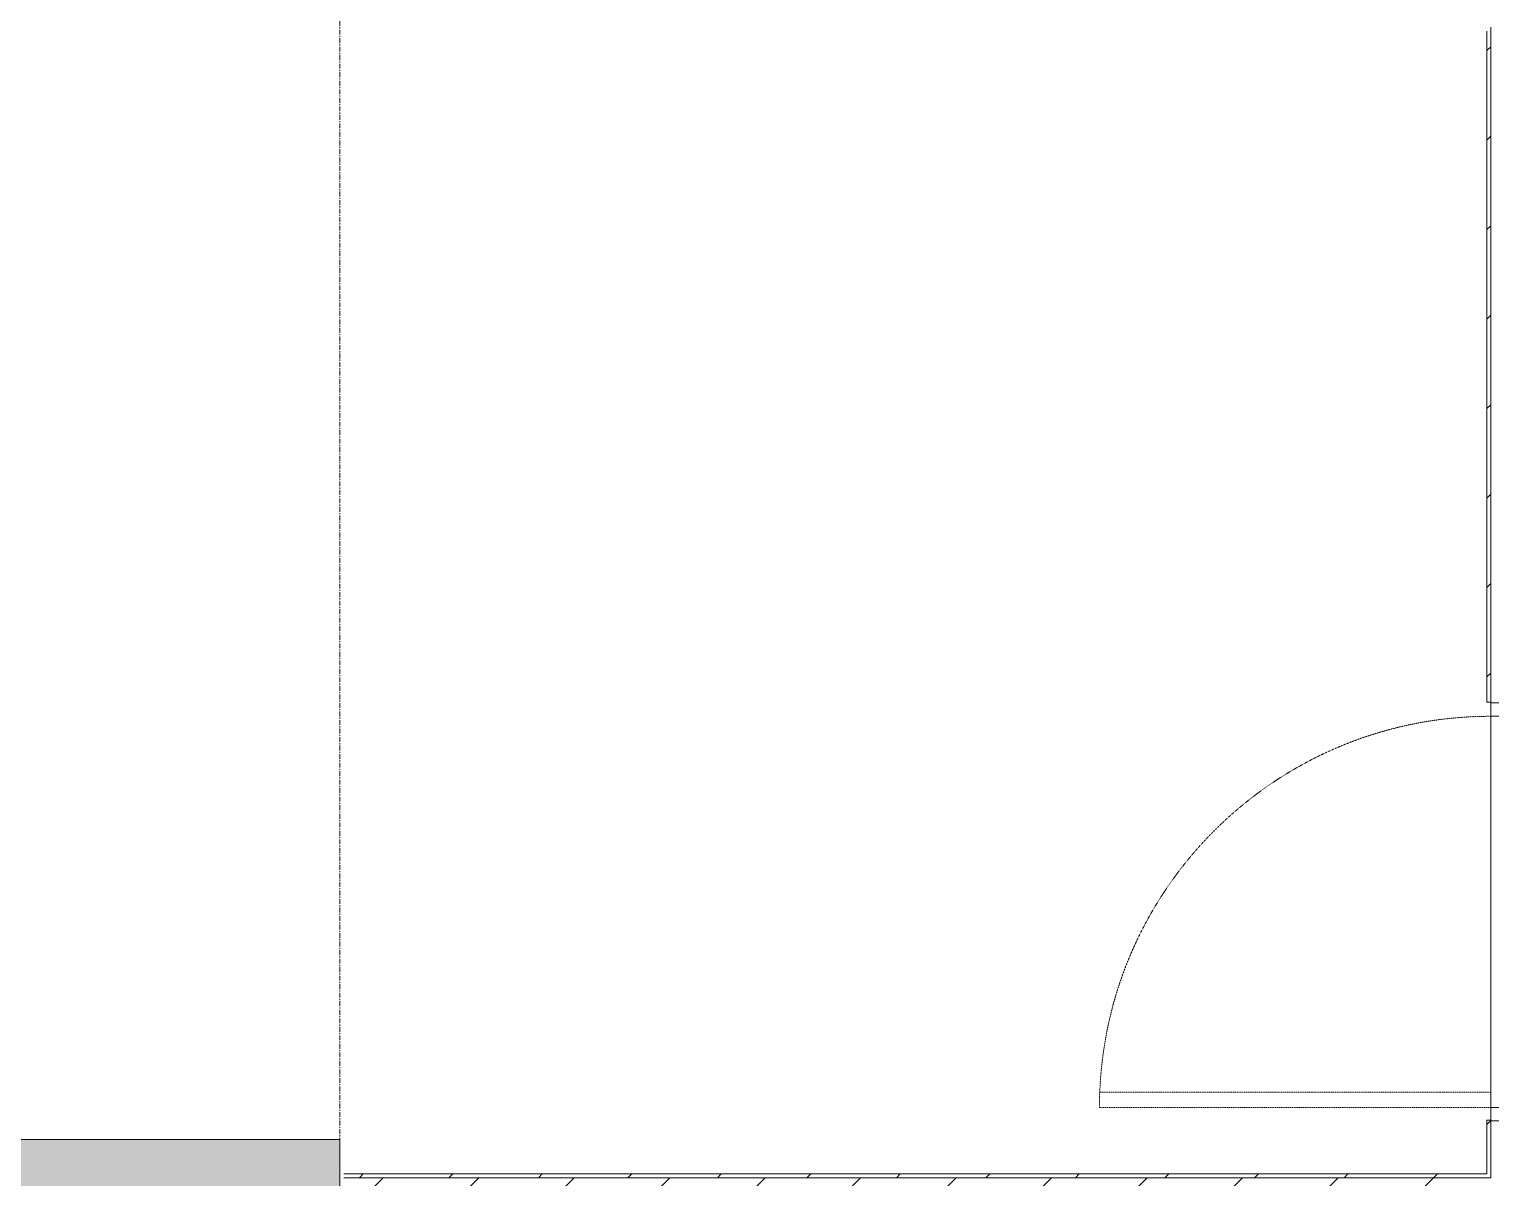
# Model space of a CAD drawing. Header units: millimetres. Extents: x 5359 to 218750, y -16347 to 109893.
# Drawn here: x 38043 to 41853, y 45437 to 48432 of the extents above; entities that cross this region are included whole.
import ezdxf

# ---------------------------------------------------------------- set-up
doc = ezdxf.new("R2010")
doc.units = ezdxf.units.MM
doc.linetypes.add('Grid Line', pattern=[22.225, 12.7, -3.175, 3.175, -3.175])
doc.linetypes.add('NET VAN', pattern=[1.06, 0.53, -0.53])
for name, color, linetype, lineweight in [('0-1', 7, 'Continuous', 5), ('A-DETL-GENF-2', 9, 'NET VAN', 9), ('A-DOOR', 31, 'Continuous', 9), ('A-DOOR-FRAM', 31, 'Continuous', 9), ('A-FLOR-1', 9, 'Continuous', 9), ('A-WALL-PATT-2', 9, 'Continuous', 9), ('A-WALL-PATT-3', 111, 'Continuous', 9), ('I-WALL-1', 53, 'Continuous', 18), ('S-COLS-2', 53, 'Continuous', 18), ('S-COLS-3', 9, 'Continuous', 9), ('S-GRID-1', 1, 'Grid Line', 9)]:
    doc.layers.add(name, color=color, linetype=linetype, lineweight=lineweight)
pattern_1 = [(45, (0, 0), (-116.6726, 116.6726), [])]

# ---------------------------------------------------------------- blocks, each defined once
blk = doc.blocks.new('M_Concrete-Rectangular-Column2 - 400x1300-812637-TKCS_MB ĐỊNH VỊ CỔNG-HÀNG RÀO')
at = {"layer": 'S-COLS-3'}
blk.add_hatch(color=256, dxfattribs=at).paths.add_polyline_path([(-650, 200), (-650, -200), (650, -200), (650, 200), (162, 200)])
at = {"layer": 'S-COLS-2'}
for p, q in [((-650, 200), (650, 200)), ((-650, -200), (-650, 200)), ((650, 200), (650, -200)), ((650, -200), (-650, -200))]:
    blk.add_line(p, q, dxfattribs=at)
blk = doc.blocks.new('NCV_TKTC_KET CAU_rvt-1-TKCS_MB ĐỊNH VỊ CỔNG-HÀNG RÀO')
at = {"layer": 'S-COLS-3', "rotation": 180}
blk.add_blockref('M_Concrete-Rectangular-Column2 - 400x1300-812637-TKCS_MB ĐỊNH VỊ CỔNG-HÀNG RÀO', (38202.6, 45336.9), dxfattribs=at)
blk = doc.blocks.new('NCV_TKTC_TANG 1_rvt-1-TKCS_MB ĐỊNH VỊ CỔNG-HÀNG RÀO')
at = {"layer": 'A-WALL-PATT-2'}
h = blk.add_hatch(dxfattribs=at)
h.set_pattern_fill('FP_3', color=256, style=0, pattern_type=2)
h.set_pattern_definition(pattern_1)
h.paths.add_polyline_path([(41852.6, 45436.9), (41852.6, 45587.4), (41842.6, 45587.4), (41842.6, 45436.9)])
h.paths.add_polyline_path([(41842.6, 46677.4), (41852.6, 46677.4), (41852.6, 48436.9), (41842.6, 48436.9), (41842.6, 46772.8)])
h = blk.add_hatch(dxfattribs=at)
h.set_pattern_fill('FP_3', color=256, style=0, pattern_type=2)
h.set_pattern_definition(pattern_1)
h.paths.add_polyline_path([(41671.8, 45436.9), (41842.6, 45436.9), (41842.6, 45446.9), (38862.6, 45446.9), (38862.6, 45436.9), (39251, 45436.9)])
at = {"layer": 'A-FLOR-1'}
for p, q in [((41852.4, 46677.4), (41852.4, 45587.4)), ((41852.6, 45587.4), (41852.6, 46677.4))]:
    blk.add_line(p, q, dxfattribs=at)
at = {"layer": 'I-WALL-1'}
for p, q in [((41842.6, 48426.9), (41842.6, 46677.4)), ((41852.6, 46677.4), (41852.6, 48436.9)), ((41842.6, 46677.4), (41852.6, 46677.4)), ((41852.6, 45587.4), (41842.6, 45587.4)), ((41842.6, 45587.4), (41842.6, 45446.9)), ((41852.6, 45436.9), (41852.6, 45587.4)), ((41842.6, 45446.9), (38862.6, 45446.9)), ((38862.6, 45436.9), (41842.6, 45436.9)), ((41842.6, 45436.9), (41852.6, 45436.9))]:
    blk.add_line(p, q, dxfattribs=at)
blk = doc.blocks.new('FD_05 - FD_05-1000x2200mm-835433-TKCS_MB ĐỊNH VỊ CỔNG-HÀNG RÀO')
at = {"layer": 'A-DETL-GENF-2'}
for p, q in [((510, -100), (470, -100)), ((470, -100), (470, -1120)), ((510, -1120), (510, -100)), ((470, -1120), (510, -1120))]:
    blk.add_line(p, q, dxfattribs=at)
blk.add_arc((510, -100), 1020, 180, 267.7525, dxfattribs=at)
at = {"layer": 'A-DOOR-FRAM'}
for p, q in [((-545, 100), (-500, 100)), ((-545, -100), (-545, 100)), ((-500, 100), (-500, -60)), ((500, 100), (545, 100)), ((500, -60), (500, 100)), ((545, 100), (545, -100)), ((-500, -60), (-510, -60)), ((-510, -60), (-510, -100)), ((510, -60), (500, -60)), ((510, -100), (510, -60)), ((-510, -100), (-545, -100)), ((545, -100), (510, -100))]:
    blk.add_line(p, q, dxfattribs=at)

msp = doc.modelspace()

# ---------------------------------------------------------------- hatches: boundary and pattern name
at = {"layer": 'A-WALL-PATT-3'}
h = msp.add_hatch(dxfattribs=at)
h.set_pattern_fill('FP_1', color=256, style=0, pattern_type=2)
h.set_pattern_definition([(45, (0, 0), (-124.4508, 124.4508), [])])
h.paths.add_polyline_path([(42052.6, 45236.9), (42402.6, 45236.9), (42402.6, 45436.9), (38852.6, 45436.9), (38852.6, 45236.9), (41852.6, 45236.9), (41852.6, 45435.3), (42052.6, 45435.3), (42052.6, 45293.4)])

# ---------------------------------------------------------------- linework, layer by layer
at = {"layer": 'S-GRID-1'}
msp.add_line((38852.6, 13102.5), (38852.6, 80482.7), dxfattribs=at)

# ---------------------------------------------------------------- block references
at = {"layer": '0-1'}
for name in ['NCV_TKTC_KET CAU_rvt-1-TKCS_MB ĐỊNH VỊ CỔNG-HÀNG RÀO', 'NCV_TKTC_TANG 1_rvt-1-TKCS_MB ĐỊNH VỊ CỔNG-HÀNG RÀO']:
    msp.add_blockref(name, (0, 0), dxfattribs=at)
at = {"layer": 'A-DOOR', "rotation": 269.9999999999999}
msp.add_blockref('FD_05 - FD_05-1000x2200mm-835433-TKCS_MB ĐỊNH VỊ CỔNG-HÀNG RÀO', (41952.6, 46130.3), dxfattribs=at)

doc.saveas('drawing.dxf')
